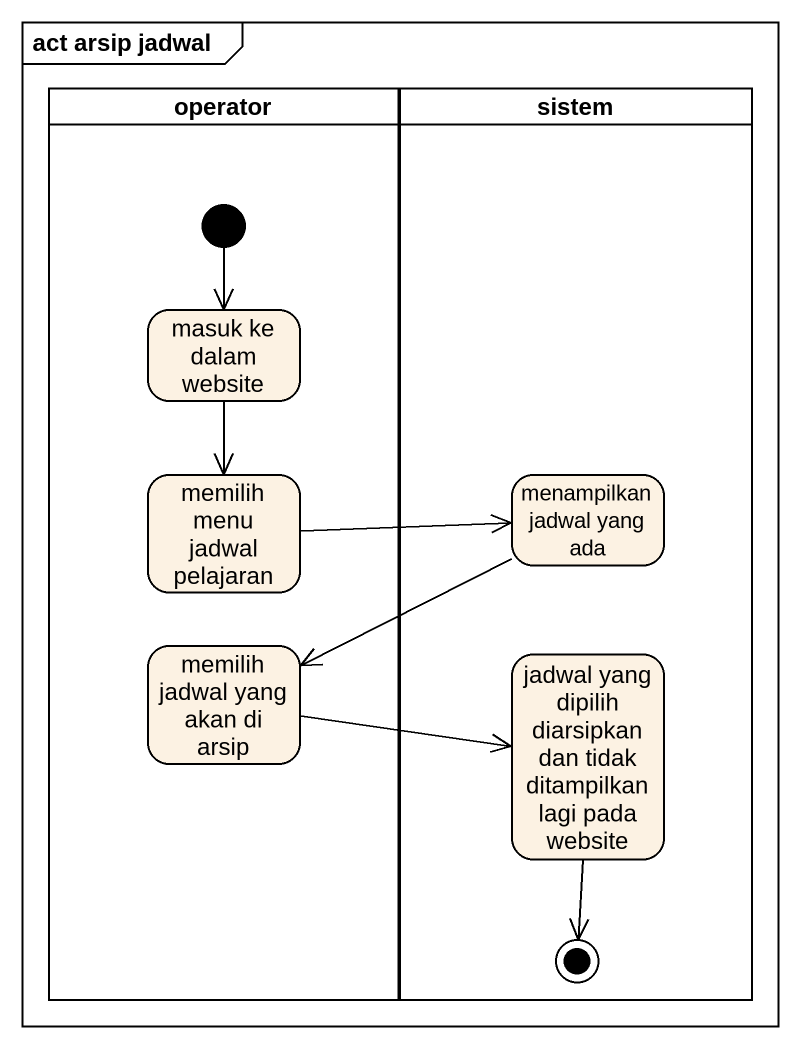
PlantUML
@startuml
mainframe act arsip jadwal
hide empty description
state operator <<partition>> {
  state "masuk ke dalam website" as masuk_ke_dalam_website
  state "memilih menu jadwal pelajaran" as memilih_menu_jadwal
  state "memilih jadwal yang akan di arsip" as memilih_jadwal_yang_akan_di
  [*] --> masuk_ke_dalam_website
}
state sistem <<partition>> {
  state "menampilkan jadwal yang ada" as menampilkan_jadwal_yang_ada
  state "jadwal yang dipilih diarsipkan dan tidak ditampilkan lagi pada website" as jadwal_yang_dipilih
  jadwal_yang_dipilih --> [*]
}
masuk_ke_dalam_website --> memilih_menu_jadwal
memilih_menu_jadwal -right-> menampilkan_jadwal_yang_ada
menampilkan_jadwal_yang_ada -left-> memilih_jadwal_yang_akan_di
memilih_jadwal_yang_akan_di -right-> jadwal_yang_dipilih
@enduml
